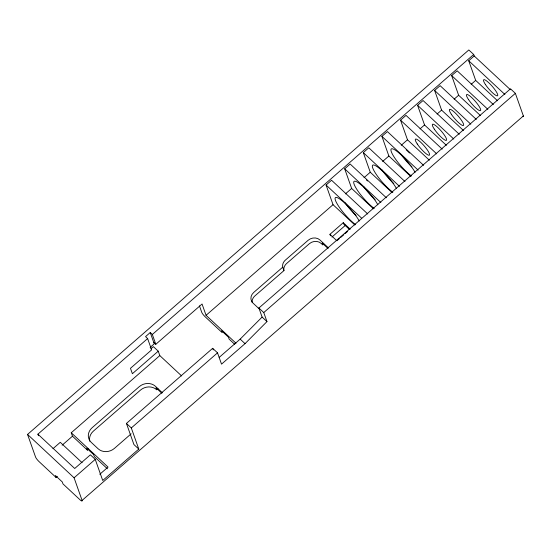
<?xml version="1.0" encoding="UTF-8"?>
<svg xmlns="http://www.w3.org/2000/svg" width="551" height="551" viewBox="0 0 551 551"><rect width="100%" height="100%" fill="white"/><g stroke="black" fill="none" stroke-linecap="round" stroke-linejoin="round"><path stroke-width="0.83" d="M219.202 357.392L240.174 339.12L262.104 317.066L258.901 308.016L510.502 88.814L515.364 93.346L523.367 115.944A4.25 0.861 48.9 0 1 523.044 116.578M236.007 343.232L206.06 315.31L202.059 304.007L155.809 344.299L152.331 334.471L150.251 332.529L145.547 336.627L147.627 338.569L37.902 434.174L74.709 468.495L90.385 454.837L95.247 459.369L102.727 480.493L138.783 449.079L133.921 444.547L126.441 423.423L212.658 348.308L217.521 352.84L221.523 364.142L245.037 343.652L266.966 321.598L263.764 312.548L258.901 308.016M57.318 476.333L56.044 477.442L39.025 461.573A4.25 0.861 48.9 0 1 35.553 457.02L27.55 434.422L468.825 49.962L473.688 54.494L474.211 55.968L510.398 89.703M152.331 334.471L473.688 54.494M354.872 225.042L333.031 204.683L326.075 185.033L331.557 180.253L367.744 213.988M373.482 208.822L351.648 188.463L344.692 168.813L350.174 164.033L386.361 197.775M392.098 192.602L370.265 172.243L363.302 152.593L368.791 147.813L404.978 181.555M410.715 176.382L388.875 156.023L381.919 136.373L387.408 131.593L423.595 165.334M429.332 160.169L407.492 139.809L400.536 120.159L406.018 115.379L442.205 149.114M446.379 145.312L424.539 124.953L417.582 105.303L423.065 100.523L459.258 134.265M463.425 130.463L441.585 110.104L434.629 90.454L440.118 85.674L476.305 119.409M480.472 115.607L458.632 95.247L451.675 75.597L457.165 70.817L493.352 104.559M497.519 100.757L475.685 80.398L468.722 60.748L474.211 55.968M150.134 347.412L154.252 343.831L150.251 332.529M150.802 348.893L153.385 346.641L158.247 351.173L159.811 355.595L181.651 375.954M158.247 351.173L132.385 373.709L130.47 368.309L151.628 349.871L147.627 338.569M52.992 448.666L60.273 442.322L82.106 462.682M88.649 449.031L87.395 450.126L72.463 436.199L71.244 432.762L159.811 355.595M206.06 315.31L333.031 204.683M345.394 193.911L351.648 188.463M364.011 177.691L370.265 172.243M382.628 161.471L388.875 156.023M401.238 145.25L407.492 139.809M420.041 128.872L424.539 124.953M437.095 114.016L441.585 110.104M454.141 99.166L458.632 95.247M471.188 84.31L475.685 80.398M62.132 445.201L72.463 436.199M328.43 247.888L319.966 239.995A8.492 7.397 -19.5 0 0 308.133 240.277L285.404 260.079A8.492 7.397 -19.5 0 0 282.601 265.458L282.732 267.166L253.715 292.45A8.492 7.397 -19.5 0 0 252.999 303.091L257.999 307.754A8.492 7.397 -19.5 0 0 259.066 308.574M327.948 248.411L322.163 243.012L322.858 244.981L321.178 243.432A8.492 7.397 -19.5 0 0 309.352 243.714L286.623 263.516A8.492 7.397 -19.5 0 0 283.82 268.902L283.951 270.603L254.934 295.887A8.492 7.397 -19.5 0 0 252.165 302.575M330.462 235.78L329.939 234.313L343.259 222.7L350.209 229.175M89.744 441.186A11.674 10.173 -19.5 0 1 93.394 431.116L140.422 390.142A11.674 10.173 -19.5 0 1 156.684 389.757L157.965 388.634M331.936 237.068L345.553 225.201M336.881 240.787L339.423 238.576M340.69 237.467L343.865 234.705M345.133 233.596L347.667 231.386M523.367 115.944L82.085 500.404L74.089 477.807L95.247 459.369M138.783 449.079L131.303 427.955L217.521 352.84M263.764 312.548L515.364 93.346M131.152 433.809L114.401 448.404A11.674 10.173 -19.5 0 1 98.14 448.789L91.191 442.315A11.674 10.173 -19.5 0 1 92.175 427.679L139.203 386.706A11.674 10.173 -19.5 0 1 155.465 386.32L162.407 392.794M99.779 474.294L108.058 467.083L71.244 432.762M468.722 60.748L504.909 94.483M451.675 75.597L487.862 109.339M434.629 90.454L470.816 124.189M417.582 105.303L453.769 139.045M400.536 120.159L436.723 153.894M381.919 136.373L418.106 170.114M363.302 152.593L399.489 186.334M344.692 168.813L380.879 202.554M326.075 185.033L361.635 218.189M349.575 229.567L343.783 224.174L343.259 222.7M329.939 234.313L336.303 240.243M262.104 317.066L266.966 321.598M240.174 339.12L245.037 343.652M234.754 344.368L229.154 339.147L228.458 337.178L221.509 330.703L222.205 332.666L205.192 316.804A4.25 0.861 48.9 0 1 201.714 312.245L199.455 305.86M153.729 342.357L155.809 344.299M161.774 393.187L155.988 387.794L156.684 389.757M126.441 423.423L131.303 427.955M107.404 468.784L94.338 456.6L93.642 454.637L86.7 448.156L87.395 450.126M27.55 434.422L74.089 477.807M282.732 267.166L283.951 270.603M212.658 348.308L213.23 349.919M56.044 477.442L55.348 475.472L62.291 481.953L62.986 483.916L80.005 499.778A4.25 0.861 48.9 0 0 82.085 500.404M37.902 434.174L38.453 435.738M411.48 175.989A19.106 3.878 48.9 0 1 393.125 155.43A19.106 3.878 48.9 0 1 397.057 151.422A19.106 3.878 48.9 0 1 415.068 172.332M411.879 166.912A19.106 3.878 48.9 0 1 401.727 155.341M406.156 149.741A19.106 3.878 48.9 0 1 409.503 153.054M375.19 199.861A19.106 3.878 48.9 0 1 363.612 186.541M366.394 179.943A19.106 3.878 48.9 0 1 367.641 181.004M392.863 192.209A19.106 3.878 48.9 0 1 374.515 171.65A19.106 3.878 48.9 0 1 378.441 167.642A19.106 3.878 48.9 0 1 396.451 188.552M393.807 183.641A19.106 3.878 48.9 0 1 381.809 169.715M356.029 215.565A19.106 3.878 48.9 0 1 344.995 202.754M355.636 224.643A19.106 3.878 48.9 0 1 337.281 204.084A19.106 3.878 48.9 0 1 341.214 200.075A19.106 3.878 48.9 0 1 359.224 220.985M374.253 208.43A19.106 3.878 48.9 0 1 355.898 187.87A19.106 3.878 48.9 0 1 359.831 183.862A19.106 3.878 48.9 0 1 377.841 204.765M417.272 143.99A10.614 2.156 48.9 0 0 429.305 155.21A10.614 2.156 48.9 0 0 420.682 142.227A10.614 2.156 48.9 0 0 417.272 143.99M451.365 114.284A10.614 2.156 48.9 0 0 463.398 125.504A10.614 2.156 48.9 0 0 454.775 112.521A10.614 2.156 48.9 0 0 451.365 114.284M485.465 84.578A10.614 2.156 48.9 0 0 497.491 95.798A10.614 2.156 48.9 0 0 488.868 82.822A10.614 2.156 48.9 0 0 485.465 84.578M468.419 99.435A10.614 2.156 48.9 0 0 480.444 110.648A10.614 2.156 48.9 0 0 471.821 97.672A10.614 2.156 48.9 0 0 468.419 99.435M434.319 129.141A10.614 2.156 48.9 0 0 446.351 140.353A10.614 2.156 48.9 0 0 437.728 127.377A10.614 2.156 48.9 0 0 434.319 129.141"/></g></svg>
